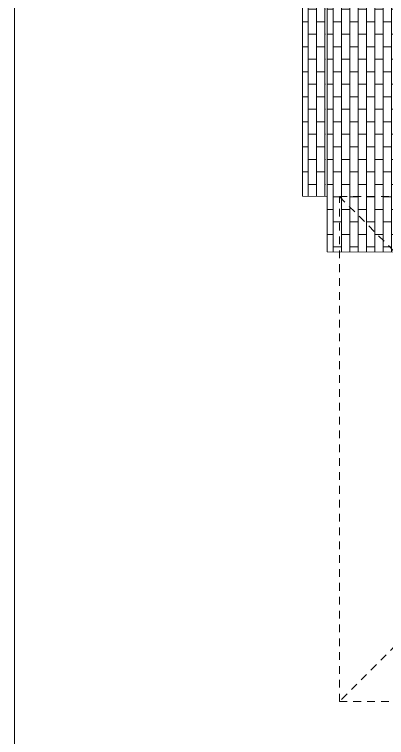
# Model space of a CAD drawing. Header units: metres. Extents: x 14 to 11050, y -346 to 476.
# Drawn here: x 113.19 to 119.23, y -216.92 to -205.17 of the extents above; entities that cross this region are included whole.
import ezdxf

# ---------------------------------------------------------------- set-up
doc = ezdxf.new("R2010")
doc.units = ezdxf.units.M
doc.linetypes.add('0', pattern=[0])
doc.linetypes.add('HIDDEN2', pattern=[0.1875, 0.125, -0.0625])
doc.layers.get('0').update_dxf_attribs({"color": 250, "linetype": '0', "lineweight": 20})
doc.layers.get('Defpoints').update_dxf_attribs({"color": 6})
doc.layers.add('baños', color=140, linetype='Continuous', lineweight=0)
doc.layers.add('piso', color=253, linetype='Continuous', lineweight=0)
doc.layers.add('hatch piso', color=253, linetype='Continuous', lineweight=0, transparency=0.7)
doc.layers.add('Techos 1', color=7, linetype='HIDDEN2', lineweight=9, true_color=0x42391a)
doc.styles.get("Standard").update_dxf_attribs({"font": 'arial.ttf', "height": 0.1875})
pattern_1 = [(270, (38.70153, 39.36118), (0.1354836, -2e-17), []), (0, (38.70153, 39.36118), (0.1354836, 0.2032), [0.1354836, -0.1354836])]

# ---------------------------------------------------------------- blocks, each defined once
blk = doc.blocks.new('PL BASE 1N NASAS 09')
at = {"layer": 'piso'}
for p, q in [((-123.531, -41.65), (-123.531, -48.845)), ((-123.931, -42.55), (-123.931, -47.944)), ((-123.931, -47.944), (-123.531, -47.95)), ((-123.531, -48.845), (-122.432, -48.85))]:
    blk.add_line(p, q, dxfattribs=at)
at = {"layer": 'Techos 1'}
for p, q in [((-123.331, -56.15), (-123.331, -47.95)), ((-123.331, -47.95), (-121.231, -47.95)), ((-123.331, -47.95), (-119.231, -52.05)), ((-119.231, -52.05), (-123.331, -56.15)), ((-113.531, -56.15), (-123.331, -56.15))]:
    blk.add_line(p, q, dxfattribs=at)
at = {"layer": 'baños', "linetype": 'Continuous'}
for tag in ['MODELNUMBER', 'TRADENAME', 'PRODUCT', 'MATERIAL']:
    blk.add_attdef(tag, (-121.656, -54.827), '', height=0.0000254, rotation=359.9999, dxfattribs=at)
blk = doc.blocks.new('PL MUEBLES 1N NASAS 09')
at = {"layer": 'hatch piso'}
h = blk.add_hatch(dxfattribs=at)
h.set_pattern_fill('AR-BRSTD', color=256, scale=0.002, angle=-90)
h.set_pattern_definition(pattern_1)
edge = h.paths.add_edge_path()
edge.add_arc((42.205, 44.728), 0.0254, 5.5979, 84.4021)
edge.add_line((42.208, 44.754), (42.01, 44.754))
edge.add_arc((42.01, 44.834), 0.08, 180, 270, ccw=False)
edge.add_line((41.93, 44.834), (41.93, 46.55))
edge.add_line((41.93, 46.55), (38.73, 46.55))
edge.add_line((38.73, 46.55), (38.73, 39.361))
edge.add_line((38.73, 39.361), (41.93, 39.361))
edge.add_line((41.93, 39.361), (41.93, 41.074))
edge.add_arc((42.01, 41.074), 0.08, 91.7582, 180, ccw=False)
edge.add_line((42.008, 41.153), (42.193, 41.154))
edge.add_arc((42.19, 41.194), 0.04, 273.219, 360)
edge.add_line((42.23, 41.194), (42.23, 44.731))
h = blk.add_hatch(dxfattribs=at)
h.set_pattern_fill('AR-BRSTD', color=256, scale=0.002, angle=-90)
h.set_pattern_definition(pattern_1)
h.paths.add_polyline_path([(38.702, 45.65), (38.33, 45.65), (38.33, 40.261), (38.702, 40.261)])
at = {"layer": 'baños'}
blk.add_blockref('PL BASE 1N NASAS 09', (162.262, 88.203), dxfattribs=at)

msp = doc.modelspace()

# ---------------------------------------------------------------- linework, layer by layer
at = {"layer": 'Defpoints', "lineweight": 13}
msp.add_lwpolyline([(113.19, -187.8708), (169.4881, -187.8708), (169.4881, -228.6598), (113.19, -228.6598)], close=True, dxfattribs=at)

# ---------------------------------------------------------------- block references
msp.add_blockref('PL MUEBLES 1N NASAS 09', (79.5366, -248.3847))

doc.saveas('drawing.dxf')
